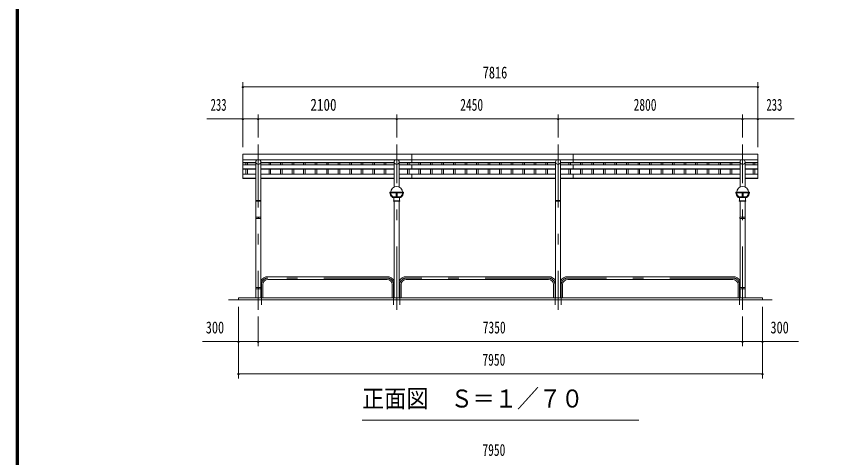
# Model space of a CAD drawing. Units: millimetres, scale not verified, with parts at other scales. Extents: x -32274 to 32279, y -14169 to 14171.
# Drawn here: x -7901 to 4386, y 759 to 7465 of the extents above; entities that cross this region are included whole.
import ezdxf
from ezdxf.enums import TextEntityAlignment as Align

# ---------------------------------------------------------------- set-up
doc = ezdxf.new("R2010")
doc.units = ezdxf.units.MM
doc.header["$LTSCALE"] = 80
doc.linetypes.add('USER3', pattern=[24, 12, -5, 2, -5])
for name, color, linetype, lineweight in [('0-0_0', 7, 'Continuous', 18), ('0-2_1-0BOLD', 7, 'Continuous', 18), ('0-3_1-2CENTER', 3, 'USER3', 18), ('0-4_1-4THIN', 4, 'Continuous', 18), ('0-5_1-5DIM', 3, 'Continuous', 18), ('0-C_F-F', 5, 'Continuous', 18)]:
    doc.layers.add(name, color=color, linetype=linetype, lineweight=lineweight)
doc.styles.add('ＭＳ ゴシック', font='')
doc.styles.get('ＭＳ ゴシック').set_extended_font_data('MS Gothic')

# ---------------------------------------------------------------- blocks, each defined once
blk = doc.blocks.new('ledl')
at = {"layer": '0-0_0'}
for p, q in [((14388.17, 13926.97), (14183.17, 13926.97)), ((14183.17, 13920.97), (14183.17, 13926.97)), ((14276.67, 13920.97), (14183.17, 13920.97)), ((14276.67, 13920.97), (14276.67, 13856.97)), ((14288.67, 13920.97), (14282.67, 13920.97)), ((14282.67, 13920.97), (14282.67, 13856.97)), ((14288.67, 13920.97), (14288.67, 13856.97)), ((14388.17, 13920.97), (14294.67, 13920.97)), ((14294.67, 13920.97), (14294.67, 13856.97)), ((14388.17, 13920.97), (14388.17, 13926.97)), ((14215.67, 13846.97), (14355.67, 13846.97)), ((14240.67, 13796.97), (14240.67, 13846.97)), ((14240.67, 13796.97), (14330.67, 13796.97)), ((14330.67, 13796.97), (14330.67, 13846.97)), ((14355.67, 13846.97), (14355.67, 13856.97))]:
    blk.add_line(p, q, dxfattribs=at)
blk.add_lwpolyline([(14215.67, 13846.97), (14215.67, 13856.97), (14355.67, 13856.97)], dxfattribs=at)
for start, end in [(0, 180), (183.82255, 231.05756), (308.94244, 356.17745)]:
    blk.add_arc((14285.67, 13926.97), 90, start, end, dxfattribs=at)
for centre, major_axis, start_param, end_param in [((14285.67, 13926.97), (102.47, 6.5), 3.13629226, 3.90348569), ((14293.67, 13926.97), (102.47, 6.5), 3.13629226, 3.90348569), ((14277.67, 13926.97), (-102.47, 6.5), 2.37969962, 3.14689305), ((14285.67, 13926.97), (-102.47, 6.5), 2.37969962, 3.14689305)]:
    blk.add_ellipse(centre, major_axis=major_axis, ratio=0.92312, start_param=start_param, end_param=end_param, dxfattribs=at)

msp = doc.modelspace()

# ---------------------------------------------------------------- linework, layer by layer
at = {"layer": '0-2_1-0BOLD'}
for p, q in [((3356.06, 5284.91), (-4459.94, 5284.91)), ((-1896.94, 5240.17), (-1896.94, 5368.56)), ((553.06, 5240.17), (553.06, 5368.56)), ((-4459.94, 5243.72), (-4265.09, 5243.72)), ((-4265.09, 5240.17), (-4459.94, 5240.17)), ((-4459.94, 5207.96), (-4265.09, 5207.96)), ((-4265.09, 5252.94), (-4265.09, 4413.97)), ((-4188.79, 4413.97), (-4188.79, 5252.94)), ((-4188.79, 5243.72), (-2165.09, 5243.72)), ((-2165.09, 5240.17), (-4188.79, 5240.17)), ((-4188.79, 5207.96), (-2165.09, 5207.96)), ((-2165.09, 5252.94), (-2165.09, 4872.19)), ((-2088.79, 4872.19), (-2088.79, 5252.94)), ((-2088.79, 5243.72), (284.91, 5243.72)), ((284.91, 5240.17), (-2088.79, 5240.17)), ((-2088.79, 5207.96), (284.91, 5207.96)), ((-1896.94, 5143.23), (-1896.94, 5207.96)), ((284.91, 5252.94), (284.91, 3188.37)), ((361.21, 3188.37), (361.21, 5252.94)), ((361.21, 5243.72), (3084.91, 5243.72)), ((3084.91, 5240.17), (361.21, 5240.17)), ((361.21, 5207.96), (3084.91, 5207.96)), ((553.06, 5143.23), (553.06, 5207.96)), ((3084.91, 5252.94), (3084.91, 4872.19)), ((3161.21, 4872.19), (3161.21, 5252.94)), ((3161.21, 5243.72), (3356.06, 5243.72)), ((3356.06, 5240.17), (3161.21, 5240.17)), ((3161.21, 5207.96), (3356.06, 5207.96)), ((-4459.94, 5149.13), (-4265.09, 5149.13)), ((-4265.09, 5143.23), (-4459.94, 5143.23)), ((-4459.94, 5065.51), (-4265.09, 5065.51)), ((-2165.09, 5149.13), (-4188.79, 5149.13)), ((-4188.79, 5143.23), (-2165.09, 5143.23)), ((-4188.79, 5065.51), (-2165.09, 5065.51)), ((-2088.79, 5149.13), (284.91, 5149.13)), ((284.91, 5143.23), (-2088.79, 5143.23)), ((-2088.79, 5065.51), (284.91, 5065.51)), ((-1896.94, 4999.53), (-1896.94, 5065.51)), ((361.21, 5149.13), (3084.91, 5149.13)), ((3084.91, 5143.23), (361.21, 5143.23)), ((361.21, 5065.51), (3084.91, 5065.51)), ((553.06, 5065.51), (553.06, 4999.53)), ((3356.06, 5149.13), (3161.21, 5149.13)), ((3161.21, 5143.23), (3356.06, 5143.23)), ((3356.06, 5065.51), (3161.21, 5065.51)), ((-4265.09, 5007.87), (-4459.94, 5007.87)), ((-2165.09, 5007.87), (-4188.79, 5007.87)), ((-4188.79, 4999.53), (-2165.09, 4999.53)), ((284.91, 5007.87), (-2088.79, 5007.87)), ((-2088.79, 4999.53), (284.91, 4999.53)), ((3084.91, 5007.87), (361.21, 5007.87)), ((361.21, 4999.53), (3084.91, 4999.53)), ((3161.21, 5007.87), (3356.06, 5007.87)), ((-4188.79, 4658.37), (-4265.09, 4658.37)), ((-4260.09, 4666.37), (-4193.79, 4666.37)), ((-2165.09, 4658.37), (-2165.09, 3188.37)), ((-2088.79, 3188.37), (-2088.79, 4658.37)), ((284.91, 4658.37), (361.21, 4658.37)), ((356.21, 4666.37), (289.91, 4666.37)), ((3084.91, 4658.37), (3084.91, 4413.97)), ((3161.21, 4413.97), (3161.21, 4658.37)), ((-4265.09, 4393.97), (-4265.09, 3344.86)), ((-4230.79, 4413.97), (-4230.79, 4393.97)), ((-4230.79, 4403.97), (-4223.09, 4403.97)), ((-4223.09, 4393.97), (-4223.09, 4413.97)), ((-4188.79, 3344.86), (-4188.79, 4393.97)), ((3084.91, 4393.97), (3084.91, 3344.86)), ((3119.21, 4393.97), (3119.21, 4413.97)), ((3119.21, 4403.97), (3126.91, 4403.97)), ((3126.91, 4413.97), (3126.91, 4393.97)), ((3161.21, 3344.86), (3161.21, 4393.97)), ((-2273.24, 3509.67), (-4080.54, 3509.67)), ((-4080.54, 3466.97), (-2273.24, 3466.97)), ((-1980.54, 3509.67), (176.76, 3509.67)), ((176.76, 3466.97), (-1980.54, 3466.97)), ((2976.76, 3509.67), (469.46, 3509.67)), ((469.46, 3466.97), (2976.76, 3466.97)), ((-4265.09, 3324.86), (-4265.09, 3188.37)), ((-4230.79, 3344.86), (-4230.79, 3324.86)), ((-4230.79, 3334.86), (-4223.09, 3334.86)), ((-4223.09, 3324.86), (-4223.09, 3344.86)), ((-4188.79, 3188.37), (-4188.79, 3324.86)), ((-4159.24, 3388.37), (-4159.24, 3188.37)), ((-2194.64, 3188.37), (-2194.64, 3388.37)), ((-2059.24, 3388.37), (-2059.24, 3188.37)), ((255.36, 3188.37), (255.36, 3388.37)), ((390.76, 3388.37), (390.76, 3188.37)), ((3055.36, 3188.37), (3055.36, 3388.37)), ((3084.91, 3324.86), (3084.91, 3188.37)), ((3119.21, 3344.86), (3119.21, 3324.86)), ((3126.91, 3334.86), (3119.21, 3334.86)), ((3126.91, 3324.86), (3126.91, 3344.86)), ((3161.21, 3324.86), (3161.21, 3188.37)), ((-4676.94, 3158.37), (3573.06, 3158.37)), ((3423.06, 3158.37), (3423.06, 3188.37))]:
    msp.add_line(p, q, dxfattribs=at)
for points in [[(3356.06, 5368.56), (-4459.94, 5368.56), (-4459.94, 4999.53), (-4265.09, 4999.53)], [(3161.21, 4999.53), (3356.06, 4999.53), (3356.06, 5368.56)], [(3423.06, 3188.37), (-4526.94, 3188.37), (-4526.94, 3158.37)]]:
    msp.add_lwpolyline(points, dxfattribs=at)
for points in [[(-2076.94, 4658.37), (-2176.94, 4658.37), (-2176.94, 4660.67), (-2076.94, 4660.67)], [(3173.06, 4658.37), (3173.06, 4660.67), (3073.06, 4660.67), (3073.06, 4658.37)], [(-4266.69, 4413.97), (-4266.69, 4393.97), (-4187.19, 4393.97), (-4187.19, 4413.97)], [(3083.31, 4413.97), (3162.81, 4413.97), (3162.81, 4393.97), (3083.31, 4393.97)], [(-4266.69, 3344.86), (-4266.69, 3324.86), (-4187.19, 3324.86), (-4187.19, 3344.86)], [(3083.31, 3344.86), (3083.31, 3324.86), (3162.81, 3324.86), (3162.81, 3344.86)]]:
    msp.add_lwpolyline(points, close=True, dxfattribs=at)
for centre, radius, start, end in [((-4226.94, 5252.94), 38.15, 123.05154, 56.94846), ((-2126.94, 5252.94), 38.15, 123.05154, 56.94846), ((323.06, 5252.94), 38.15, 123.05154, 56.94846), ((3123.06, 5252.94), 38.15, 123.05154, 56.94846), ((-4260.09, 4661.37), 5, 90, 180), ((-4193.79, 4661.37), 5, 0, 90), ((289.91, 4661.37), 5, 90, 180), ((356.21, 4661.37), 5, 0, 90), ((-4080.54, 3388.37), 121.3, 90, 153.07823), ((-4080.54, 3388.37), 78.6, 90, 180), ((-2273.24, 3388.37), 121.3, 26.91106, 90), ((-2273.24, 3388.37), 78.6, 0, 90), ((-1980.54, 3388.37), 121.3, 90, 153.07823), ((-1980.54, 3388.37), 78.6, 90, 180), ((176.76, 3388.37), 121.3, 26.91106, 90), ((176.76, 3388.37), 78.6, 0, 90), ((469.46, 3388.37), 121.3, 90, 153.07823), ((469.46, 3388.37), 78.6, 90, 180), ((2976.76, 3388.37), 121.3, 26.91106, 90), ((2976.76, 3388.37), 78.6, 0, 90)]:
    msp.add_arc(centre, radius, start, end, dxfattribs=at)
at = {"layer": '0-3_1-2CENTER'}
for p, q in [((-4226.94, 5518.57), (-4226.94, 3008.37)), ((-2126.94, 3008.37), (-2126.94, 5518.57)), ((323.06, 5518.57), (323.06, 3008.37)), ((3123.07, 3008.37), (3123.07, 5518.57)), ((-2273.24, 3488.37), (-4080.54, 3488.37)), ((176.76, 3488.37), (-1980.54, 3488.37)), ((2976.76, 3488.37), (469.46, 3488.37)), ((-4180.58, 3083.37), (-4180.58, 3388.37)), ((-4180.54, 3388.37), (-4180.54, 3083.37)), ((-2173.28, 3083.37), (-2173.28, 3388.37)), ((-2173.24, 3388.37), (-2173.24, 3083.37)), ((-2080.59, 3083.37), (-2080.59, 3388.37)), ((-2080.54, 3388.37), (-2080.54, 3083.37)), ((276.71, 3083.37), (276.71, 3388.37)), ((276.76, 3388.37), (276.76, 3083.37)), ((369.42, 3083.37), (369.42, 3388.37)), ((369.46, 3388.37), (369.46, 3083.37)), ((3076.72, 3388.37), (3076.72, 3083.37)), ((3076.76, 3083.37), (3076.76, 3388.37))]:
    msp.add_line(p, q, dxfattribs=at)
for centre, start, end in [((-4080.54, 3388.37), 90, 180), ((-2273.24, 3388.37), 0, 90), ((-1980.54, 3388.37), 90, 180), ((176.76, 3388.37), 0, 90), ((469.46, 3388.37), 90, 180), ((2976.76, 3388.37), 0, 90)]:
    msp.add_arc(centre, 100, start, end, dxfattribs=at)
at = {"layer": '0-4_1-4THIN'}
for p, q in [((-4414.44, 5240.17), (-4414.44, 5207.96)), ((-4389.44, 5207.96), (-4389.44, 5240.17)), ((-4064.44, 5207.96), (-4064.44, 5240.17)), ((-4039.44, 5240.17), (-4039.44, 5207.96)), ((-3889.44, 5240.17), (-3889.44, 5207.96)), ((-3864.44, 5207.96), (-3864.44, 5240.17)), ((-3714.44, 5207.96), (-3714.44, 5240.17)), ((-3689.44, 5240.17), (-3689.44, 5207.96)), ((-3539.44, 5240.17), (-3539.44, 5207.96)), ((-3514.44, 5207.96), (-3514.44, 5240.17)), ((-3364.44, 5207.96), (-3364.44, 5240.17)), ((-3339.44, 5240.17), (-3339.44, 5207.96)), ((-3189.44, 5240.17), (-3189.44, 5207.96)), ((-3164.44, 5207.96), (-3164.44, 5240.17)), ((-3014.44, 5207.96), (-3014.44, 5240.17)), ((-2989.44, 5240.17), (-2989.44, 5207.96)), ((-2839.44, 5240.17), (-2839.44, 5207.96)), ((-2814.44, 5207.96), (-2814.44, 5240.17)), ((-2664.44, 5207.96), (-2664.44, 5240.17)), ((-2639.44, 5240.17), (-2639.44, 5207.96)), ((-2489.44, 5240.17), (-2489.44, 5207.96)), ((-2464.44, 5207.96), (-2464.44, 5240.17)), ((-2314.44, 5207.96), (-2314.44, 5240.17)), ((-2289.44, 5240.17), (-2289.44, 5207.96)), ((-1964.44, 5240.17), (-1964.44, 5207.96)), ((-1939.44, 5207.96), (-1939.44, 5240.17)), ((-1789.44, 5207.96), (-1789.44, 5240.17)), ((-1764.44, 5240.17), (-1764.44, 5207.96)), ((-1614.44, 5240.17), (-1614.44, 5207.96)), ((-1589.44, 5207.96), (-1589.44, 5240.17)), ((-1439.44, 5207.96), (-1439.44, 5240.17)), ((-1414.44, 5240.17), (-1414.44, 5207.96)), ((-1264.44, 5240.17), (-1264.44, 5207.96)), ((-1239.44, 5207.96), (-1239.44, 5240.17)), ((-1089.44, 5207.96), (-1089.44, 5240.17)), ((-1064.44, 5240.17), (-1064.44, 5207.96)), ((-914.44, 5240.17), (-914.44, 5207.96)), ((-889.44, 5207.96), (-889.44, 5240.17)), ((-739.44, 5207.96), (-739.44, 5240.17)), ((-714.44, 5240.17), (-714.44, 5207.96)), ((-564.44, 5240.17), (-564.44, 5207.96)), ((-539.44, 5207.96), (-539.44, 5240.17)), ((-389.44, 5207.96), (-389.44, 5240.17)), ((-364.44, 5240.17), (-364.44, 5207.96)), ((-214.44, 5240.17), (-214.44, 5207.96)), ((-189.44, 5207.96), (-189.44, 5240.17)), ((-39.44, 5207.96), (-39.44, 5240.17)), ((-14.44, 5240.17), (-14.44, 5207.96)), ((135.56, 5240.17), (135.56, 5207.96)), ((160.56, 5207.96), (160.56, 5240.17)), ((485.56, 5207.96), (485.56, 5240.17)), ((510.56, 5240.17), (510.56, 5207.96)), ((660.56, 5240.17), (660.56, 5207.96)), ((685.56, 5207.96), (685.56, 5240.17)), ((835.56, 5207.96), (835.56, 5240.17)), ((860.56, 5240.17), (860.56, 5207.96)), ((1010.56, 5240.17), (1010.56, 5207.96)), ((1035.56, 5207.96), (1035.56, 5240.17)), ((1185.56, 5207.96), (1185.56, 5240.17)), ((1210.56, 5240.17), (1210.56, 5207.96)), ((1360.56, 5240.17), (1360.56, 5207.96)), ((1385.56, 5207.96), (1385.56, 5240.17)), ((1535.56, 5207.96), (1535.56, 5240.17)), ((1560.56, 5240.17), (1560.56, 5207.96)), ((1710.56, 5240.17), (1710.56, 5207.96)), ((1735.56, 5207.96), (1735.56, 5240.17)), ((1885.56, 5207.96), (1885.56, 5240.17)), ((1910.56, 5240.17), (1910.56, 5207.96)), ((2060.56, 5240.17), (2060.56, 5207.96)), ((2085.56, 5207.96), (2085.56, 5240.17)), ((2235.56, 5207.96), (2235.56, 5240.17)), ((2260.56, 5240.17), (2260.56, 5207.96)), ((2410.56, 5240.17), (2410.56, 5207.96)), ((2435.56, 5207.96), (2435.56, 5240.17)), ((2585.56, 5207.96), (2585.56, 5240.17)), ((2610.56, 5240.17), (2610.56, 5207.96)), ((2760.56, 5240.17), (2760.56, 5207.96)), ((2785.56, 5207.96), (2785.56, 5240.17)), ((2935.56, 5207.96), (2935.56, 5240.17)), ((2960.56, 5240.17), (2960.56, 5207.96)), ((3285.56, 5240.17), (3285.56, 5207.96)), ((3310.56, 5207.96), (3310.56, 5240.17)), ((-4414.44, 5143.23), (-4414.44, 5065.51)), ((-4389.44, 5065.51), (-4389.44, 5143.23)), ((-4064.44, 5065.51), (-4064.44, 5143.23)), ((-4039.44, 5143.23), (-4039.44, 5065.51)), ((-3889.44, 5143.23), (-3889.44, 5065.51)), ((-3864.44, 5065.51), (-3864.44, 5143.23)), ((-3714.44, 5065.51), (-3714.44, 5143.23)), ((-3689.44, 5143.23), (-3689.44, 5065.51)), ((-3539.44, 5143.23), (-3539.44, 5065.51)), ((-3514.44, 5065.51), (-3514.44, 5143.23)), ((-3364.44, 5065.51), (-3364.44, 5143.23)), ((-3339.44, 5143.23), (-3339.44, 5065.51)), ((-3189.44, 5143.23), (-3189.44, 5065.51)), ((-3164.44, 5065.51), (-3164.44, 5143.23)), ((-3014.44, 5065.51), (-3014.44, 5143.23)), ((-2989.44, 5143.23), (-2989.44, 5065.51)), ((-2839.44, 5143.23), (-2839.44, 5065.51)), ((-2814.44, 5065.51), (-2814.44, 5143.23)), ((-2664.44, 5065.51), (-2664.44, 5143.23)), ((-2639.44, 5143.23), (-2639.44, 5065.51)), ((-2489.44, 5143.23), (-2489.44, 5065.51)), ((-2464.44, 5065.51), (-2464.44, 5143.23)), ((-2314.44, 5065.51), (-2314.44, 5143.23)), ((-2289.44, 5143.23), (-2289.44, 5065.51)), ((-1964.44, 5143.23), (-1964.44, 5065.51)), ((-1939.44, 5065.51), (-1939.44, 5143.23)), ((-1789.44, 5065.51), (-1789.44, 5143.23)), ((-1764.44, 5143.23), (-1764.44, 5065.51)), ((-1614.44, 5143.23), (-1614.44, 5065.51)), ((-1589.44, 5065.51), (-1589.44, 5143.23)), ((-1439.44, 5065.51), (-1439.44, 5143.23)), ((-1414.44, 5143.23), (-1414.44, 5065.51)), ((-1264.44, 5143.23), (-1264.44, 5065.51)), ((-1239.44, 5065.51), (-1239.44, 5143.23)), ((-1089.44, 5065.51), (-1089.44, 5143.23)), ((-1064.44, 5143.23), (-1064.44, 5065.51)), ((-914.44, 5143.23), (-914.44, 5065.51)), ((-889.44, 5065.51), (-889.44, 5143.23)), ((-739.44, 5065.51), (-739.44, 5143.23)), ((-714.44, 5143.23), (-714.44, 5065.51)), ((-564.44, 5143.23), (-564.44, 5065.51)), ((-539.44, 5065.51), (-539.44, 5143.23)), ((-389.44, 5065.51), (-389.44, 5143.23)), ((-364.44, 5143.23), (-364.44, 5065.51)), ((-214.44, 5143.23), (-214.44, 5065.51)), ((-189.44, 5065.51), (-189.44, 5143.23)), ((-39.44, 5065.51), (-39.44, 5143.23)), ((-14.44, 5143.23), (-14.44, 5065.51)), ((135.56, 5143.23), (135.56, 5065.51)), ((160.56, 5065.51), (160.56, 5143.23)), ((485.56, 5065.51), (485.56, 5143.23)), ((510.56, 5143.23), (510.56, 5065.51)), ((660.56, 5143.23), (660.56, 5065.51)), ((685.56, 5065.51), (685.56, 5143.23)), ((835.56, 5065.51), (835.56, 5143.23)), ((860.56, 5143.23), (860.56, 5065.51)), ((1010.56, 5143.23), (1010.56, 5065.51)), ((1035.56, 5065.51), (1035.56, 5143.23)), ((1185.56, 5065.51), (1185.56, 5143.23)), ((1210.56, 5143.23), (1210.56, 5065.51)), ((1360.56, 5143.23), (1360.56, 5065.51)), ((1385.56, 5065.51), (1385.56, 5143.23)), ((1535.56, 5065.51), (1535.56, 5143.23)), ((1560.56, 5143.23), (1560.56, 5065.51)), ((1710.56, 5143.23), (1710.56, 5065.51)), ((1735.56, 5065.51), (1735.56, 5143.23)), ((1885.56, 5065.51), (1885.56, 5143.23)), ((1910.56, 5143.23), (1910.56, 5065.51)), ((2060.56, 5143.23), (2060.56, 5065.51)), ((2085.56, 5065.51), (2085.56, 5143.23)), ((2235.56, 5065.51), (2235.56, 5143.23)), ((2260.56, 5143.23), (2260.56, 5065.51)), ((2410.56, 5143.23), (2410.56, 5065.51)), ((2435.56, 5065.51), (2435.56, 5143.23)), ((2585.56, 5065.51), (2585.56, 5143.23)), ((2610.56, 5143.23), (2610.56, 5065.51)), ((2760.56, 5143.23), (2760.56, 5065.51)), ((2785.56, 5065.51), (2785.56, 5143.23)), ((2935.56, 5065.51), (2935.56, 5143.23)), ((2960.56, 5143.23), (2960.56, 5065.51)), ((3285.56, 5143.23), (3285.56, 5065.51)), ((3310.56, 5065.51), (3310.56, 5143.23))]:
    msp.add_line(p, q, dxfattribs=at)
at = {"layer": '0-5_1-5DIM'}
for p, q in [((-4445.94, 6394.37), (-4473.94, 6394.37)), ((-4459.94, 6464.37), (-4459.94, 5474.38)), ((3356.06, 6394.37), (-4459.94, 6394.37)), ((3370.06, 6394.37), (3342.06, 6394.37)), ((3356.06, 5474.38), (3356.06, 6464.37)), ((-5009.44, 5904.37), (3905.57, 5904.37)), ((-4445.94, 5904.37), (-4473.94, 5904.37)), ((-4212.94, 5904.37), (-4240.94, 5904.37)), ((-4226.94, 5624.37), (-4226.94, 5974.37)), ((-2112.94, 5904.37), (-2140.94, 5904.37)), ((-2126.94, 5624.37), (-2126.94, 5974.37)), ((337.06, 5904.37), (309.06, 5904.37)), ((323.06, 5974.37), (323.06, 5624.37)), ((3137.06, 5904.37), (3109.06, 5904.37)), ((3123.06, 5624.37), (3123.06, 5974.37)), ((3370.06, 5904.37), (3342.06, 5904.37)), ((-4526.94, 3053.37), (-4526.94, 1963.37)), ((3423.07, 1963.37), (3423.07, 3053.37)), ((-4226.94, 2903.37), (-4226.94, 2453.37)), ((3123.06, 2453.37), (3123.06, 2903.37)), ((-5076.44, 2523.37), (3972.57, 2523.37)), ((-4512.94, 2523.37), (-4540.94, 2523.37)), ((-4212.94, 2523.37), (-4240.94, 2523.37)), ((3137.06, 2523.37), (3109.06, 2523.37)), ((3437.07, 2523.37), (3409.07, 2523.37)), ((-4512.94, 2033.37), (-4540.94, 2033.37)), ((-4526.94, 2033.37), (3423.07, 2033.37)), ((3437.07, 2033.37), (3409.07, 2033.37)), ((1548.06, 1333.37), (-2651.94, 1333.37))]:
    msp.add_line(p, q, dxfattribs=at)
for centre in [(-4459.94, 6394.37), (3356.06, 6394.37), (-4459.94, 5904.37), (-4226.94, 5904.37), (-2126.94, 5904.37), (323.06, 5904.37), (3123.06, 5904.37), (3356.06, 5904.37), (-4526.94, 2523.37), (-4226.94, 2523.37), (3123.06, 2523.37), (3423.07, 2523.37), (-4526.94, 2033.37), (3423.07, 2033.37)]:
    msp.add_arc(centre, 14, 180, 0, dxfattribs=at)
at = {"layer": '0-C_F-F'}
for points in [[(32278.6, -13969.17), (32278.6, 14170.83), (-7901.4, 14170.83), (-7901.4, -13969.17)], [(32275.1, -13965.67), (-7897.9, -13965.67), (-7897.9, 14167.33), (32275.1, 14167.33)], [(32271.6, -13962.17), (32271.6, 14163.83), (-7894.4, 14163.83), (-7894.4, -13962.17)], [(32268.1, -13958.67), (32268.1, 14160.33), (-7890.9, 14160.33), (-7890.9, -13958.67)], [(32264.6, -13955.17), (32264.6, 14156.83), (-7887.4, 14156.83), (-7887.4, -13955.17)], [(32261.1, -13951.67), (32261.1, 14153.33), (-7883.9, 14153.33), (-7883.9, -13951.67)], [(32257.6, -13948.17), (-7880.4, -13948.17), (-7880.4, 14149.83), (32257.6, 14149.83)], [(32254.1, -13944.67), (-7876.9, -13944.67), (-7876.9, 14146.33), (32254.1, 14146.33)], [(32250.6, -13941.17), (32250.6, 14142.83), (-7873.4, 14142.83), (-7873.4, -13941.17)], [(32247.1, -13937.67), (-7869.9, -13937.67), (-7869.9, 14139.33), (32247.1, 14139.33)], [(32243.6, -13934.17), (32243.6, 14135.83), (-7866.4, 14135.83), (-7866.4, -13934.17)]]:
    msp.add_lwpolyline(points, close=True, dxfattribs=at)

# ---------------------------------------------------------------- block references
at = {"layer": '0-0_0'}
for p in [(-16412.61, -9136.3), (-11162.61, -9136.3)]:
    msp.add_blockref('ledl', p, dxfattribs=at)

# ---------------------------------------------------------------- texts
at = {"layer": '0-5_1-5DIM', "color": 7, "style": 'ＭＳ ゴシック'}
for s, height, width, p in [('7816', 182.3, 0.75, (-821.06, 6464.37)), ('233', 182.3, 0.65, (-4950.88, 5974.37)), ('2100', 182.3, 0.8, (-3436.48, 5974.37)), ('2450', 182.3, 0.7, (-1162.35, 5974.37)), ('2800', 182.3, 0.7, (1469.28, 5974.37)), ('233', 182.3, 0.65, (3484.62, 5974.37)), ('300', 182.3, 0.75, (-5024.43, 2593.37)), ('7350', 182.3, 0.7, (-820.62, 2593.37)), ('300', 182.3, 0.75, (3545.08, 2593.37)), ('7950', 182.3, 0.7, (-825.4, 2103.37)), ('正面図\u3000Ｓ＝１／７０', 273.5, 0.9, (-2651.94, 1440.68)), ('7950', 182.3, 0.7, (-825.4, 733.38))]:
    msp.add_text(s, height=height, dxfattribs=dict(at, width=width)).set_placement(p, align=Align.BOTTOM_LEFT)

doc.saveas('drawing.dxf')
